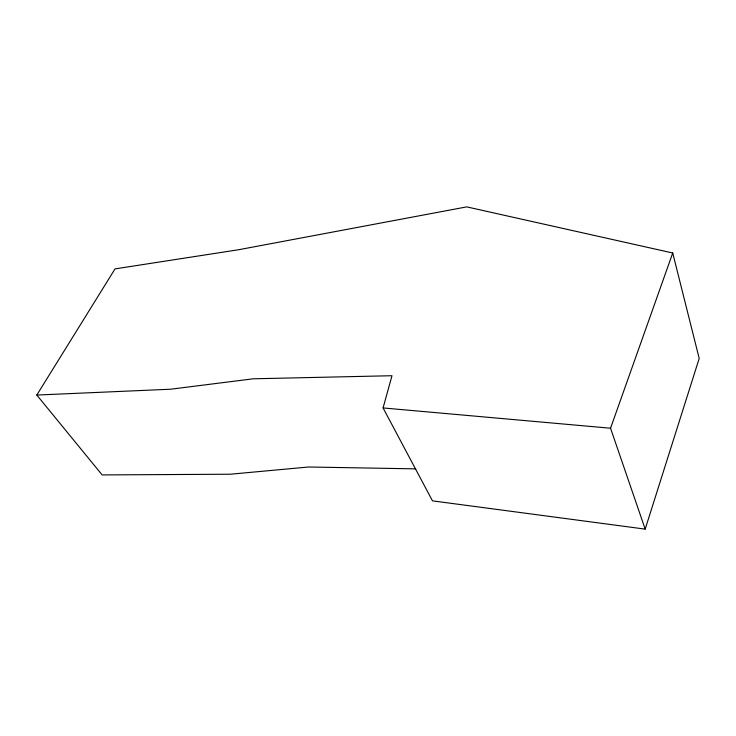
<?xml version="1.0" encoding="UTF-8"?>
<svg xmlns="http://www.w3.org/2000/svg" width="736" height="736" viewBox="0 0 736 736"><rect width="100%" height="100%" fill="white"/><g stroke="black" fill="none" stroke-linecap="round" stroke-linejoin="round"><path stroke-width="1.1" d="M383.079 407.937L391.984 375.719L253.304 378.792L170.669 389.215L36.8 395.057L115.037 268.888L238.418 249.771L466.734 206.88L672.722 253L699.2 358.432L645.187 529.12L432.474 500.857L383.079 407.937L610.54 428.223L645.187 529.12M610.54 428.223L672.722 253M415.757 468.86L308.596 467.001L230.322 474.223L102.148 474.922L36.8 395.057"/></g></svg>
